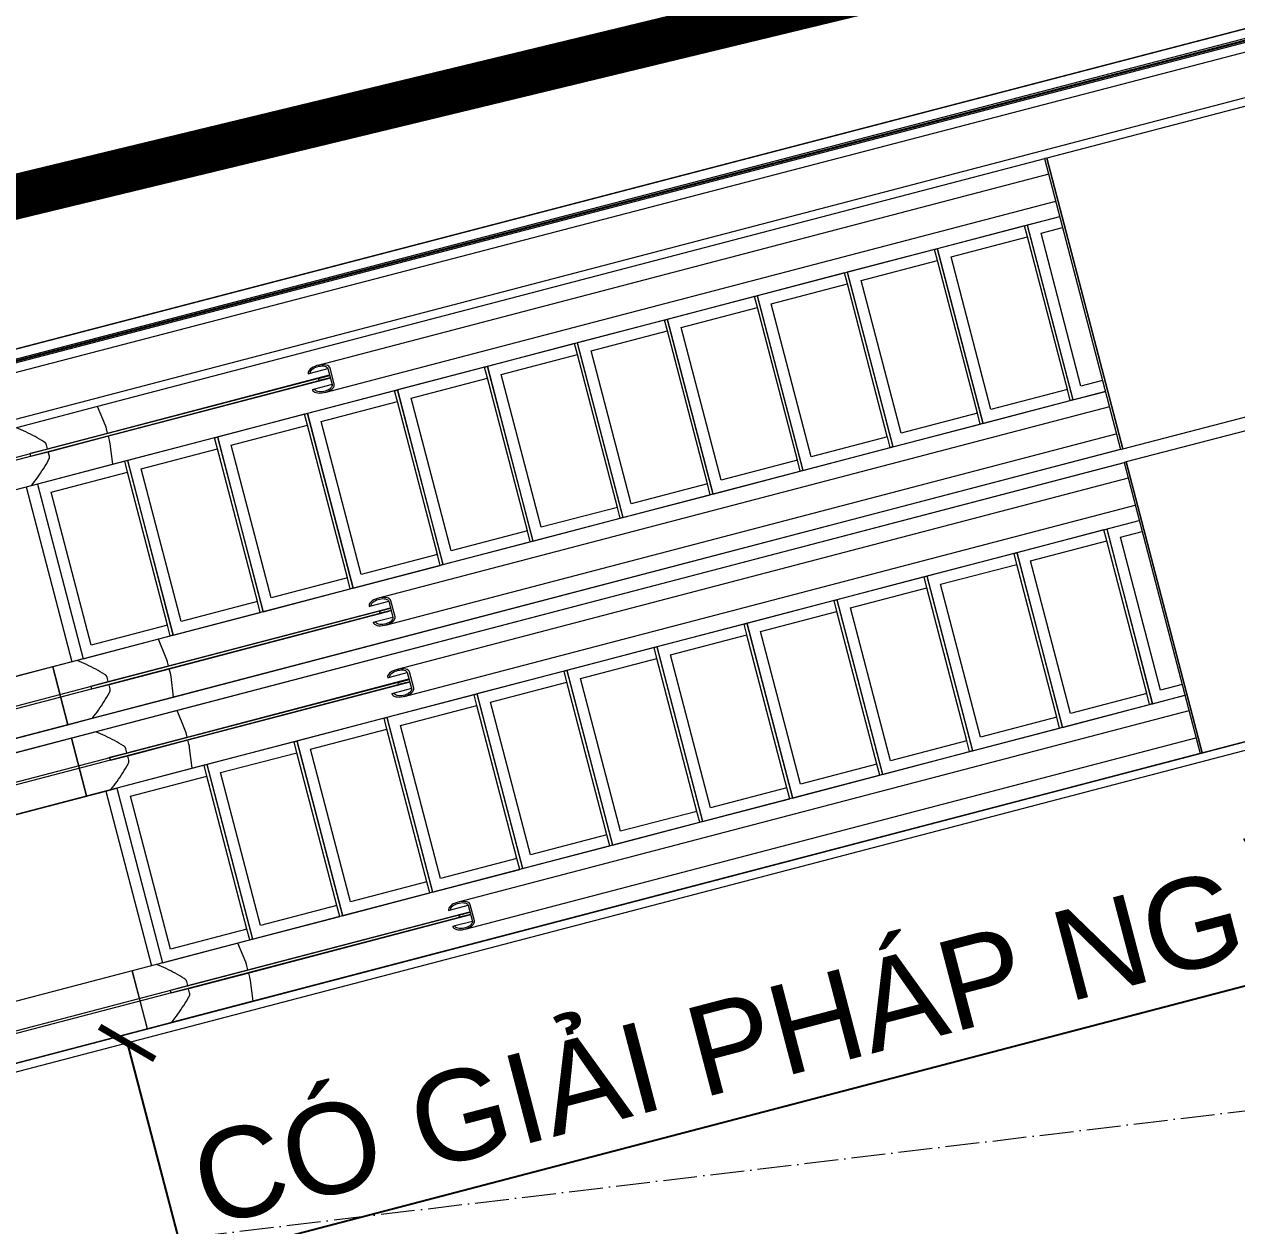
# Model space of a CAD drawing. Header units: millimetres. Extents: x -55734 to 162275, y 47779 to 197208.
# Drawn here: x 51268 to 56644, y 100175 to 105499 of the extents above; entities that cross this region are included whole.
import ezdxf
from ezdxf.xclip import XClip

# ---------------------------------------------------------------- set-up
doc = ezdxf.new("R2010")
doc.units = ezdxf.units.MM
doc.header["$XCLIPFRAME"] = 0
doc.linetypes.add('Grid Line', pattern=[4.2, 3, -0.6, 0, -0.6])
doc.linetypes.add('HIDDEN2', pattern=[4.7625, 3.175, -1.5875])
doc.layers.add('CGXD', color=5, linetype='HIDDEN2')
for name, color, linetype, lineweight in [('CHU', 181, 'Continuous', 5), ('CUA', 31, 'Continuous', 9), ('NET THAY 2', 55, 'Continuous', 5), ('NET-THAY', 2, 'Continuous', 9), ('THIET-BI-1', 26, 'Continuous', 5), ('TRUC', 225, 'Continuous', 5)]:
    doc.layers.add(name, color=color, linetype=linetype, lineweight=lineweight)
doc.styles.add('Arial_3', font='Font - TrueType - Arial.ttf', dxfattribs={"height": 500})
doc.styles.add('TA1', font='Font - TrueType - Arial.ttf')
doc.dimstyles.new('D_200_KTx2', dxfattribs={"dimtxt": 400, "dimasz": 300, "dimexe": 300, "dimexo": 300, "dimgap": 160, "dimtad": 1, "dimdec": 0, "dimzin": 9, "dimtxsty": 'TA1', "dimblk": 'ARCHTICK', "dimcen": 1, "dimdle": 300, "dimclrd": 256, "dimclre": 256, "dimclrt": 7, "dimadec": 0, "dimazin": 0, "dimtfac": 1, "dimtdec": 0, "dimtix": 1, "dimtmove": 1, "dimatfit": 3, "dimldrblk": 'ARCHTICK', "dimfxl": 1, "dimtolj": 1, "dimtzin": 0, "dimlwd": -1, "dimlwe": -1, "dimarcsym": 0})

# ---------------------------------------------------------------- blocks, each defined once
blk = doc.blocks.new('escalator')
for p, q in [((3035.6, -38.3), (2663.2, -38.3)), ((3047.6, -129.3), (3035.6, -38.3)), ((7375.4, -38.3), (3035.6, -38.3)), ((7385.4, -38), (7375.4, -38)), ((7375.4, -38), (7375.4, -1370)), ((8493.2, -38), (7385.4, -38)), ((7385.4, -38), (7385.4, -1370)), ((7385.4, -1370), (7385.4, -38)), ((2772.9, -163.3), (2772.9, -144.6)), ((3048.4, -136.9), (3047.6, -129.3)), ((3048.6, -144.6), (3048.4, -136.9)), ((3048.6, -163.3), (3048.6, -144.6)), ((3975.8, -134), (3985.8, -134)), ((3985.8, -134), (3975.8, -134)), ((3985.8, -134), (4065.6, -134)), ((7375.4, -109), (4025.7, -109)), ((4065.6, -134), (4065.6, -207.5)), ((4075.6, -207.6), (4075.6, -134)), ((2693.5, -165.8), (1254.3, -165.8)), ((1254.3, -175.8), (4015, -175.8)), ((2693.5, -170.8), (2693.5, -163.3)), ((2693.5, -163.3), (2772.9, -163.3)), ((2693.5, -178.3), (2693.5, -170.8)), ((2772.9, -178.3), (2693.5, -178.3)), ((4015, -165.8), (2697, -165.8)), ((2772.9, -163.3), (3048.6, -163.3)), ((2772.9, -196.6), (2772.9, -178.3)), ((3048.6, -178.3), (2772.9, -178.3)), ((3035.6, -303.3), (3047.6, -212.5)), ((3047.6, -212.5), (3048.4, -204.6)), ((3048.4, -204.6), (3048.6, -196.6)), ((3048.6, -163.3), (4065.6, -163.3)), ((3048.6, -196.6), (3048.6, -178.3)), ((4065.6, -178.3), (3048.6, -178.3)), ((3985.8, -207.5), (3975.8, -207.5)), ((3975.8, -207.5), (3985.8, -207.5)), ((4065.6, -207.5), (3985.8, -207.5)), ((4015, -175.8), (4015, -165.8)), ((4015, -165.8), (4065.6, -165.8)), ((4065.6, -175.8), (4015, -175.8)), ((4025.7, -232.5), (7375.4, -232.5)), ((2551, -303.3), (2663.2, -303.3)), ((2639.2, -303.3), (2639.2, -1103.8)), ((2663.2, -303.3), (3035.6, -303.3)), ((3090, -303.8), (2690, -303.8)), ((2690, -303.8), (2690, -1103.8)), ((3035.6, -303.3), (7375.4, -303.3)), ((3090, -353.8), (3090, -303.8)), ((3090, -303.8), (3102.3, -303.8)), ((3502.4, -303.8), (3102.4, -303.8)), ((3102.4, -303.8), (3102.4, -1103.8)), ((3103.8, -1103.8), (3103.8, -303.8)), ((3502.4, -353.8), (3502.4, -303.8)), ((3502.4, -303.8), (3514.7, -303.8)), ((3914.8, -303.8), (3514.8, -303.8)), ((3514.8, -303.8), (3514.8, -1103.8)), ((3516.2, -1103.8), (3516.2, -303.8)), ((3914.8, -353.8), (3914.8, -303.8)), ((3914.8, -303.8), (3927, -303.8)), ((4327.2, -303.8), (3927.2, -303.8)), ((3927.2, -303.8), (3927.2, -1103.8)), ((3928.6, -1103.8), (3928.6, -303.8)), ((4327.2, -353.8), (4327.2, -303.8)), ((4327.2, -303.8), (4339.4, -303.8)), ((4739.6, -303.8), (4339.6, -303.8)), ((4339.6, -303.8), (4339.6, -1103.8)), ((4341, -1103.8), (4341, -303.8)), ((4739.6, -353.8), (4739.6, -303.8)), ((4739.6, -303.8), (4751.8, -303.8)), ((5152, -303.8), (4752, -303.8)), ((4752, -303.8), (4752, -1103.8)), ((4753.4, -1103.8), (4753.4, -303.8)), ((5152, -353.8), (5152, -303.8)), ((5152, -303.8), (5164.2, -303.8)), ((5564.4, -303.8), (5164.4, -303.8)), ((5164.4, -303.8), (5164.4, -1103.8)), ((5165.8, -1103.8), (5165.8, -303.8)), ((5564.4, -353.8), (5564.4, -303.8)), ((5564.4, -303.8), (5576.6, -303.8)), ((5976.8, -303.8), (5576.8, -303.8)), ((5576.8, -303.8), (5576.8, -1103.8)), ((5578.2, -1103.8), (5578.2, -303.8)), ((5976.8, -353.8), (5976.8, -303.8)), ((5976.8, -303.8), (5989, -303.8)), ((6389.1, -303.8), (5989.1, -303.8)), ((5989.1, -303.8), (5989.1, -1103.8)), ((5990.6, -1103.8), (5990.6, -303.8)), ((6389.1, -353.8), (6389.1, -303.8)), ((6389.1, -303.8), (6401.4, -303.8)), ((6801.5, -303.8), (6401.5, -303.8)), ((6401.5, -303.8), (6401.5, -1103.8)), ((6402.9, -1103.8), (6402.9, -303.8)), ((6801.5, -353.8), (6801.5, -303.8)), ((6801.5, -303.8), (6813.8, -303.8)), ((7213.9, -303.8), (6813.9, -303.8)), ((6813.9, -303.8), (6813.9, -1103.8)), ((6815.3, -1103.8), (6815.3, -303.8)), ((7213.9, -353.8), (7213.9, -303.8)), ((7213.9, -303.8), (7226.2, -303.8)), ((7375.4, -303.8), (7226.3, -303.8)), ((7226.3, -303.8), (7226.3, -1103.8)), ((7227.7, -1103.8), (7227.7, -303.8)), ((2740.1, -1053.8), (2740.1, -353.8)), ((2740.1, -353.8), (3090, -353.8)), ((3090, -1053.8), (3090, -353.8)), ((3152.5, -1053.8), (3152.5, -353.8)), ((3152.5, -353.8), (3502.4, -353.8)), ((3502.4, -1053.8), (3502.4, -353.8)), ((3564.9, -1053.8), (3564.9, -353.8)), ((3564.9, -353.8), (3914.8, -353.8)), ((3914.8, -1053.8), (3914.8, -353.8)), ((3977.3, -1053.8), (3977.3, -353.8)), ((3977.3, -353.8), (4327.2, -353.8)), ((4327.2, -1053.8), (4327.2, -353.8)), ((4389.7, -1053.8), (4389.7, -353.8)), ((4389.7, -353.8), (4739.6, -353.8)), ((4739.6, -1053.8), (4739.6, -353.8)), ((4802.1, -1053.8), (4802.1, -353.8)), ((4802.1, -353.8), (5152, -353.8)), ((5152, -1053.8), (5152, -353.8)), ((5214.5, -1053.8), (5214.5, -353.8)), ((5214.5, -353.8), (5564.4, -353.8)), ((5564.4, -1053.8), (5564.4, -353.8)), ((5626.9, -1053.8), (5626.9, -353.8)), ((5626.9, -353.8), (5976.8, -353.8)), ((5976.8, -1053.8), (5976.8, -353.8)), ((6039.3, -1053.8), (6039.3, -353.8)), ((6039.3, -353.8), (6389.1, -353.8)), ((6389.1, -1052.6), (6389.1, -353.8)), ((6451.7, -1053.8), (6451.7, -353.8)), ((6451.7, -353.8), (6801.5, -353.8)), ((6801.5, -1053.8), (6801.5, -353.8)), ((6864, -1053.8), (6864, -353.8)), ((6864, -353.8), (7213.9, -353.8)), ((7213.9, -1053.8), (7213.9, -353.8)), ((7276.4, -1053.8), (7276.4, -353.8)), ((7276.4, -353.8), (7375.4, -353.8)), ((3090, -1053.8), (2740.1, -1053.8)), ((3090, -1103.8), (3090, -1053.8)), ((3502.4, -1053.8), (3152.5, -1053.8)), ((3502.4, -1103.8), (3502.4, -1053.8)), ((3914.8, -1053.8), (3564.9, -1053.8)), ((3914.8, -1103.8), (3914.8, -1053.8)), ((4327.2, -1053.8), (3977.3, -1053.8)), ((4327.2, -1103.8), (4327.2, -1053.8)), ((4739.6, -1053.8), (4389.7, -1053.8)), ((4739.6, -1103.8), (4739.6, -1053.8)), ((5152, -1053.8), (4802.1, -1053.8)), ((5152, -1103.8), (5152, -1053.8)), ((5564.4, -1053.8), (5214.5, -1053.8)), ((5564.4, -1103.8), (5564.4, -1053.8)), ((5976.8, -1053.8), (5626.9, -1053.8)), ((5976.8, -1103.8), (5976.8, -1053.8)), ((6389.1, -1053.8), (6039.3, -1053.8)), ((6389.1, -1103.8), (6389.1, -1053.8)), ((6801.5, -1053.8), (6451.7, -1053.8)), ((6801.5, -1103.8), (6801.5, -1053.8)), ((7213.9, -1053.8), (6864, -1053.8)), ((7213.9, -1103.8), (7213.9, -1053.8)), ((7375.4, -1053.8), (7276.4, -1053.8)), ((2639.2, -1103.8), (1222, -1103.8)), ((2551.5, -1104.3), (1254.3, -1104.3)), ((2551, -1104.3), (2551, -1369.3)), ((2663.2, -1104.3), (2551, -1104.3)), ((2551.5, -1369.3), (2551.5, -1104.3)), ((2690, -1103.8), (2639.2, -1103.8)), ((3035.6, -1104.3), (2663.2, -1104.3)), ((2690, -1103.8), (3090, -1103.8)), ((7375.4, -1104.3), (3035.6, -1104.3)), ((3047.6, -1195), (3035.6, -1104.3)), ((3102.3, -1103.8), (3090, -1103.8)), ((3102.4, -1103.8), (3502.4, -1103.8)), ((3514.7, -1103.8), (3502.4, -1103.8)), ((3514.8, -1103.8), (3914.8, -1103.8)), ((3927, -1103.8), (3914.8, -1103.8)), ((3927.2, -1103.8), (4327.2, -1103.8)), ((4339.4, -1103.8), (4327.2, -1103.8)), ((4339.6, -1103.8), (4739.6, -1103.8)), ((4751.8, -1103.8), (4739.6, -1103.8)), ((4752, -1103.8), (5152, -1103.8)), ((5164.2, -1103.8), (5152, -1103.8)), ((5164.4, -1103.8), (5564.4, -1103.8)), ((5576.6, -1103.8), (5564.4, -1103.8)), ((5576.8, -1103.8), (5976.8, -1103.8)), ((5989, -1103.8), (5976.8, -1103.8)), ((5989.1, -1103.8), (6389.1, -1103.8)), ((6401.4, -1103.8), (6389.1, -1103.8)), ((6401.5, -1103.8), (6801.5, -1103.8)), ((6813.8, -1103.8), (6801.5, -1103.8)), ((6813.9, -1103.8), (7213.9, -1103.8)), ((7226.2, -1103.8), (7213.9, -1103.8)), ((7226.3, -1103.8), (7375.4, -1103.8)), ((7375.4, -1175), (4025.7, -1175)), ((2693.5, -1231.8), (1254.3, -1231.8)), ((2693.5, -1236.8), (2693.5, -1229.3)), ((2693.5, -1229.3), (2772.9, -1229.3)), ((4015, -1231.8), (2693.5, -1231.8)), ((2772.9, -1229.3), (2772.9, -1210.9)), ((2772.9, -1229.3), (3048.6, -1229.3)), ((3048.4, -1202.9), (3047.6, -1195)), ((3048.6, -1210.9), (3048.4, -1202.9)), ((3048.6, -1229.3), (3048.6, -1210.9)), ((3048.6, -1229.3), (4065.6, -1229.3)), ((3975.8, -1200), (3985.8, -1200)), ((3985.8, -1200), (3975.8, -1200)), ((3985.8, -1200), (4065.6, -1200)), ((4015, -1241.8), (4015, -1231.8)), ((4015, -1231.8), (4065.6, -1231.8)), ((4065.6, -1200), (4065.6, -1273.6)), ((4075.6, -1273.6), (4075.6, -1200)), ((1254.3, -1241.8), (4015, -1241.8)), ((2693.5, -1244.3), (2693.5, -1236.8)), ((2772.9, -1244.3), (2693.5, -1244.3)), ((2772.9, -1262.9), (2772.9, -1244.3)), ((3048.6, -1244.3), (2772.9, -1244.3)), ((3035.6, -1369.3), (3047.6, -1278.2)), ((3047.6, -1278.2), (3048.4, -1270.6)), ((3048.4, -1270.6), (3048.6, -1262.9)), ((3048.6, -1262.9), (3048.6, -1244.3)), ((4065.6, -1244.3), (3048.6, -1244.3)), ((3985.8, -1273.6), (3975.8, -1273.6)), ((3975.8, -1273.6), (3985.8, -1273.6)), ((4065.6, -1273.6), (3985.8, -1273.6)), ((4065.6, -1241.8), (4015, -1241.8)), ((4025.7, -1298.5), (7374.3, -1298.5)), ((2690, -1369.8), (1222, -1369.8)), ((1254.3, -1369.3), (2551.5, -1369.3)), ((2551, -1369.3), (2663.2, -1369.3)), ((2663.2, -1369.3), (3035.6, -1369.3)), ((7375.4, -1369.8), (2690, -1369.8)), ((3035.6, -1369.3), (7375.4, -1369.3)), ((7375.4, -1370), (7385.4, -1370)), ((7385.4, -1370), (8493.2, -1370)), ((1222, -1430.2), (2690, -1430.2)), ((2551.5, -1430.7), (1254.3, -1430.7)), ((2551, -1430.7), (2551, -1695.7)), ((2663.2, -1430.7), (2551, -1430.7)), ((2551.5, -1695.7), (2551.5, -1430.7)), ((3035.6, -1430.7), (2663.2, -1430.7)), ((2690, -1430.2), (7375.4, -1430.2)), ((3047.6, -1521.8), (3035.6, -1430.7)), ((7375.4, -1430.7), (3035.6, -1430.7)), ((7385.4, -1430), (7375.4, -1430)), ((7375.4, -1430), (7375.4, -2762)), ((8493.2, -1430), (7385.4, -1430)), ((7385.4, -1430), (7385.4, -2762)), ((7385.4, -2762), (7385.4, -1430)), ((7375.4, -1501.5), (4025.7, -1501.5)), ((2693.5, -1558.2), (1254.3, -1558.2)), ((2693.5, -1563.2), (2693.5, -1555.7)), ((2693.5, -1555.7), (2772.9, -1555.7)), ((4015, -1558.2), (2693.5, -1558.2)), ((2772.9, -1555.7), (2772.9, -1537.1)), ((2772.9, -1555.7), (3048.6, -1555.7)), ((3048.4, -1529.4), (3047.6, -1521.8)), ((3048.6, -1537.1), (3048.4, -1529.4)), ((3048.6, -1555.7), (3048.6, -1537.1)), ((3048.6, -1555.7), (4065.6, -1555.7)), ((3975.8, -1526.4), (3985.8, -1526.4)), ((3985.8, -1526.4), (3975.8, -1526.4)), ((3985.8, -1526.4), (4065.6, -1526.4)), ((4015, -1568.2), (4015, -1558.2)), ((4015, -1558.2), (4065.6, -1558.2)), ((4065.6, -1526.4), (4065.6, -1600)), ((4075.6, -1600), (4075.6, -1526.4)), ((1254.3, -1568.2), (4015, -1568.2)), ((2693.5, -1570.7), (2693.5, -1563.2)), ((2772.9, -1570.7), (2693.5, -1570.7)), ((2772.9, -1589.1), (2772.9, -1570.7)), ((3048.6, -1570.7), (2772.9, -1570.7)), ((3035.6, -1695.7), (3047.6, -1605)), ((3047.6, -1605), (3048.4, -1597.1)), ((3048.4, -1597.1), (3048.6, -1589.1)), ((3048.6, -1589.1), (3048.6, -1570.7)), ((4065.6, -1570.7), (3048.6, -1570.7)), ((3985.8, -1600), (3975.8, -1600)), ((3975.8, -1600), (3985.8, -1600)), ((4065.6, -1600), (3985.8, -1600)), ((4065.6, -1568.2), (4015, -1568.2)), ((4025.7, -1625), (7375.4, -1625)), ((1222, -1696.2), (2639.2, -1696.2)), ((1254.3, -1695.7), (2551.5, -1695.7)), ((2551, -1695.7), (2663.2, -1695.7)), ((2639.2, -1696.2), (2690, -1696.2)), ((2639.2, -1696.2), (2639.2, -2496.7)), ((2663.2, -1695.7), (3035.6, -1695.7)), ((3090, -1696.2), (2690, -1696.2)), ((2690, -1696.2), (2690, -2496.2)), ((3035.6, -1695.7), (7375.4, -1695.7)), ((3090, -1746.2), (3090, -1696.2)), ((3090, -1696.2), (3102.3, -1696.2)), ((3502.4, -1696.2), (3102.4, -1696.2)), ((3102.4, -1696.2), (3102.4, -2496.2)), ((3103.8, -2496.2), (3103.8, -1696.2)), ((3502.4, -1746.2), (3502.4, -1696.2)), ((3502.4, -1696.2), (3514.7, -1696.2)), ((3914.8, -1696.2), (3514.8, -1696.2)), ((3514.8, -1696.2), (3514.8, -2496.2)), ((3516.2, -2496.2), (3516.2, -1696.2)), ((3914.8, -1746.2), (3914.8, -1696.2)), ((3914.8, -1696.2), (3927, -1696.2)), ((4327.2, -1696.2), (3927.2, -1696.2)), ((3927.2, -1696.2), (3927.2, -2496.2)), ((3928.6, -2496.2), (3928.6, -1696.2)), ((4327.2, -1746.2), (4327.2, -1696.2)), ((4327.2, -1696.2), (4339.4, -1696.2)), ((4739.6, -1696.2), (4339.6, -1696.2)), ((4339.6, -1696.2), (4339.6, -2496.2)), ((4341, -2496.2), (4341, -1696.2)), ((4739.6, -1746.2), (4739.6, -1696.2)), ((4739.6, -1696.2), (4751.8, -1696.2)), ((5152, -1696.2), (4752, -1696.2)), ((4752, -1696.2), (4752, -2496.2)), ((4753.4, -2496.2), (4753.4, -1696.2)), ((5152, -1746.2), (5152, -1696.2)), ((5152, -1696.2), (5164.2, -1696.2)), ((5564.4, -1696.2), (5164.4, -1696.2)), ((5164.4, -1696.2), (5164.4, -2496.2)), ((5165.8, -2496.2), (5165.8, -1696.2)), ((5564.4, -1746.2), (5564.4, -1696.2)), ((5564.4, -1696.2), (5576.6, -1696.2)), ((5976.8, -1696.2), (5576.8, -1696.2)), ((5576.8, -1696.2), (5576.8, -2496.2)), ((5578.2, -2496.2), (5578.2, -1696.2)), ((5976.8, -1746.2), (5976.8, -1696.2)), ((5976.8, -1696.2), (5989, -1696.2)), ((6389.1, -1696.2), (5989.1, -1696.2)), ((5989.1, -1696.2), (5989.1, -2496.2)), ((5990.6, -2496.2), (5990.6, -1696.2)), ((6389.1, -1746.2), (6389.1, -1696.2)), ((6389.1, -1696.2), (6401.4, -1696.2)), ((6801.5, -1696.2), (6401.5, -1696.2)), ((6401.5, -1696.2), (6401.5, -2496.2)), ((6402.9, -2496.2), (6402.9, -1696.2)), ((6801.5, -1746.2), (6801.5, -1696.2)), ((6801.5, -1696.2), (6813.8, -1696.2)), ((7213.9, -1696.2), (6813.9, -1696.2)), ((6813.9, -1696.2), (6813.9, -2496.2)), ((6815.3, -2496.2), (6815.3, -1696.2)), ((7213.9, -1746.2), (7213.9, -1696.2)), ((7213.9, -1696.2), (7226.2, -1696.2)), ((7375.4, -1696.2), (7226.3, -1696.2)), ((7226.3, -1696.2), (7226.3, -2496.2)), ((7227.7, -2496.2), (7227.7, -1696.2)), ((2740.1, -2446.2), (2740.1, -1746.2)), ((2740.1, -1746.2), (3090, -1746.2)), ((3090, -2446.2), (3090, -1746.2)), ((3152.5, -2446.2), (3152.5, -1746.2)), ((3152.5, -1746.2), (3502.4, -1746.2)), ((3502.4, -2446.2), (3502.4, -1746.2)), ((3564.9, -2446.2), (3564.9, -1746.2)), ((3564.9, -1746.2), (3914.8, -1746.2)), ((3914.8, -2446.2), (3914.8, -1746.2)), ((3977.3, -2446.2), (3977.3, -1746.2)), ((3977.3, -1746.2), (4327.2, -1746.2)), ((4327.2, -2446.2), (4327.2, -1746.2)), ((4389.7, -2446.2), (4389.7, -1746.2)), ((4389.7, -1746.2), (4739.6, -1746.2)), ((4739.6, -2446.2), (4739.6, -1746.2)), ((4802.1, -2446.2), (4802.1, -1746.2)), ((4802.1, -1746.2), (5152, -1746.2)), ((5152, -2446.2), (5152, -1746.2)), ((5214.5, -2446.2), (5214.5, -1746.2)), ((5214.5, -1746.2), (5564.4, -1746.2)), ((5564.4, -2446.2), (5564.4, -1747.6)), ((5626.9, -2446.2), (5626.9, -1746.2)), ((5626.9, -1746.2), (5976.8, -1746.2)), ((5976.8, -2446.2), (5976.8, -1746.2)), ((6039.3, -2446.2), (6039.3, -1746.2)), ((6039.3, -1746.2), (6389.1, -1746.2)), ((6389.1, -2446.2), (6389.1, -1746.2)), ((6451.7, -2446.2), (6451.7, -1746.2)), ((6451.7, -1746.2), (6801.5, -1746.2)), ((6801.5, -2446.2), (6801.5, -1746.2)), ((6864, -2446.2), (6864, -1746.2)), ((6864, -1746.2), (7213.9, -1746.2)), ((7213.9, -2446.2), (7213.9, -1746.2)), ((7276.4, -2446.2), (7276.4, -1746.2)), ((7276.4, -1746.2), (7375.4, -1746.2)), ((3090, -2446.2), (2740.1, -2446.2)), ((3090, -2496.2), (3090, -2446.2)), ((3502.4, -2446.2), (3152.5, -2446.2)), ((3502.4, -2496.2), (3502.4, -2446.2)), ((3914.8, -2446.2), (3564.9, -2446.2)), ((3914.8, -2496.2), (3914.8, -2446.2)), ((4327.2, -2446.2), (3977.3, -2446.2)), ((4327.2, -2496.2), (4327.2, -2446.2)), ((4739.6, -2446.2), (4389.7, -2446.2)), ((4739.6, -2496.2), (4739.6, -2446.2)), ((5152, -2446.2), (4802.1, -2446.2)), ((5152, -2496.2), (5152, -2446.2)), ((5564.4, -2446.2), (5214.5, -2446.2)), ((5564.4, -2496.2), (5564.4, -2446.2)), ((5976.8, -2446.2), (5626.9, -2446.2)), ((5976.8, -2496.2), (5976.8, -2446.2)), ((6389.1, -2446.2), (6039.3, -2446.2)), ((6389.1, -2496.2), (6389.1, -2446.2)), ((6801.5, -2446.2), (6451.7, -2446.2)), ((6801.5, -2496.2), (6801.5, -2446.2)), ((7213.9, -2446.2), (6864, -2446.2)), ((7213.9, -2496.2), (7213.9, -2446.2)), ((7375.4, -2446.2), (7276.4, -2446.2)), ((2551.5, -2496.7), (1254.3, -2496.7)), ((2551, -2496.7), (2551, -2761.7)), ((2663.2, -2496.7), (2551, -2496.7)), ((2551.5, -2761.7), (2551.5, -2496.7)), ((3035.6, -2496.7), (2663.2, -2496.7)), ((2690, -2496.2), (3090, -2496.2)), ((7375.4, -2496.7), (3035.6, -2496.7)), ((3047.6, -2587.5), (3035.6, -2496.7)), ((3102.3, -2496.2), (3090, -2496.2)), ((3102.4, -2496.2), (3502.4, -2496.2)), ((3514.7, -2496.2), (3502.4, -2496.2)), ((3514.8, -2496.2), (3914.8, -2496.2)), ((3927, -2496.2), (3914.8, -2496.2)), ((3927.2, -2496.2), (4327.2, -2496.2)), ((4339.4, -2496.2), (4327.2, -2496.2)), ((4339.6, -2496.2), (4739.6, -2496.2)), ((4751.8, -2496.2), (4739.6, -2496.2)), ((4752, -2496.2), (5152, -2496.2)), ((5164.2, -2496.2), (5152, -2496.2)), ((5164.4, -2496.2), (5564.4, -2496.2)), ((5576.6, -2496.2), (5564.4, -2496.2)), ((5576.8, -2496.2), (5976.8, -2496.2)), ((5989, -2496.2), (5976.8, -2496.2)), ((5989.1, -2496.2), (6389.1, -2496.2)), ((6401.4, -2496.2), (6389.1, -2496.2)), ((6401.5, -2496.2), (6801.5, -2496.2)), ((6813.8, -2496.2), (6801.5, -2496.2)), ((6813.9, -2496.2), (7213.9, -2496.2)), ((7226.2, -2496.2), (7213.9, -2496.2)), ((7226.3, -2496.2), (7375.4, -2496.2)), ((7375.4, -2567.5), (4025.7, -2567.5)), ((2693.5, -2624.2), (1254.3, -2624.2)), ((2693.5, -2629.2), (2693.5, -2621.7)), ((2693.5, -2621.7), (2772.9, -2621.7)), ((4015, -2624.2), (2693.5, -2624.2)), ((2693.5, -2636.7), (2693.5, -2629.2)), ((2772.9, -2621.7), (2772.9, -2603.4)), ((2772.9, -2621.7), (3048.6, -2621.7)), ((3048.4, -2595.4), (3047.6, -2587.5)), ((3048.6, -2603.4), (3048.4, -2595.4)), ((3048.6, -2621.7), (3048.6, -2603.4)), ((3048.6, -2621.7), (4065.6, -2621.7)), ((3975.8, -2592.5), (3985.8, -2592.5)), ((3985.8, -2592.5), (3975.8, -2592.5)), ((3985.8, -2592.5), (4065.6, -2592.5)), ((4015, -2634.2), (4015, -2624.2)), ((4015, -2624.2), (4065.6, -2624.2)), ((4065.6, -2592.5), (4065.6, -2666)), ((4075.6, -2666), (4075.6, -2592.4)), ((1254.3, -2634.2), (4015, -2634.2)), ((2772.9, -2636.7), (2693.5, -2636.7)), ((2772.9, -2655.4), (2772.9, -2636.7)), ((3048.6, -2636.7), (2772.9, -2636.7)), ((3035.6, -2761.7), (3047.6, -2670.7)), ((3047.6, -2670.7), (3048.4, -2663.1)), ((3048.4, -2663.1), (3048.6, -2655.4)), ((3048.6, -2655.4), (3048.6, -2636.7)), ((4065.6, -2636.7), (3048.6, -2636.7)), ((3985.8, -2666), (3975.8, -2666)), ((3975.8, -2666), (3985.8, -2666)), ((4065.6, -2666), (3985.8, -2666)), ((4065.6, -2634.2), (4015, -2634.2)), ((4025.7, -2691), (7375.4, -2691)), ((2639.2, -2762.2), (50.6, -2762.2)), ((1254.3, -2761.7), (2551.5, -2761.7)), ((2551, -2761.7), (2663.2, -2761.7)), ((2639.2, -2761.7), (2639.2, -2762.2)), ((2690, -2762.2), (2639.2, -2762.2)), ((2690, -2762.2), (2639.2, -2762.2)), ((2663.2, -2761.7), (3035.6, -2761.7)), ((2690, -2761.7), (2690, -2762.2)), ((11350.3, -2762.2), (2690, -2762.2)), ((3035.6, -2761.7), (7375.4, -2761.7)), ((7375.4, -2762), (7385.4, -2762)), ((7385.4, -2762), (8493.2, -2762))]:
    blk.add_line(p, q)
at = {"flags": 128}
for points in [[(4075.6, -134), (4074.8, -129.4), (4072.3, -124.9), (4068.2, -120.8), (4062.6, -117.1), (4055.8, -114), (4048, -111.6), (4039.4, -109.9), (4030.3, -109.1), (4021.1, -109.1), (4012, -109.9), (4003.5, -111.6), (3995.6, -114), (3988.8, -117.1), (3983.3, -120.8), (3979.1, -124.9), (3976.6, -129.4), (3975.8, -134)], [(3985.8, -134), (3986.5, -130.3), (3988.5, -126.7), (3991.8, -123.5), (3996.2, -120.5), (4001.6, -118), (4007.9, -116.1), (4014.8, -114.8), (4022, -114.1), (4029.4, -114.1), (4036.6, -114.8), (4043.5, -116.1), (4049.8, -118), (4055.2, -120.5), (4059.7, -123.5), (4062.9, -126.7), (4065, -130.3), (4065.6, -134)], [(3975.8, -207.5), (3976.6, -212.1), (3979.1, -216.5), (3983.2, -220.7), (3988.8, -224.3), (3995.6, -227.4), (4003.4, -229.9), (4012, -231.5), (4021.1, -232.4), (4030.3, -232.4), (4039.3, -231.5), (4047.9, -229.9), (4055.8, -227.5), (4062.6, -224.4), (4068.1, -220.7), (4072.2, -216.6), (4074.8, -212.1), (4075.6, -207.6)], [(4065.6, -207.5), (4065, -211.2), (4062.9, -214.8), (4059.6, -218.1), (4055.2, -221), (4049.7, -223.5), (4043.5, -225.4), (4036.6, -226.7), (4029.4, -227.4), (4022, -227.4), (4014.8, -226.7), (4007.9, -225.4), (4001.6, -223.4), (3996.2, -221), (3991.8, -218), (3988.5, -214.7), (3986.5, -211.2), (3985.8, -207.5)], [(4075.6, -1200), (4074.8, -1195.4), (4072.2, -1190.9), (4068.1, -1186.8), (4062.6, -1183.2), (4055.8, -1180.1), (4047.9, -1177.6), (4039.3, -1176), (4030.3, -1175.1), (4021.1, -1175.1), (4012, -1176), (4003.4, -1177.7), (3995.6, -1180.1), (3988.8, -1183.2), (3983.2, -1186.9), (3979.1, -1191), (3976.6, -1195.4), (3975.8, -1200)], [(3985.8, -1200), (3986.5, -1196.3), (3988.5, -1192.8), (3991.8, -1189.5), (3996.2, -1186.6), (4001.6, -1184.1), (4007.9, -1182.1), (4014.8, -1180.8), (4022, -1180.1), (4029.4, -1180.1), (4036.6, -1180.8), (4043.5, -1182.1), (4049.7, -1184.1), (4055.2, -1186.5), (4059.6, -1189.5), (4062.9, -1192.8), (4065, -1196.3), (4065.6, -1200)], [(3975.8, -1273.6), (3976.6, -1278.1), (3979.1, -1282.6), (3983.3, -1286.7), (3988.8, -1290.4), (3995.6, -1293.5), (4003.5, -1295.9), (4012, -1297.6), (4021.1, -1298.4), (4030.3, -1298.4), (4039.4, -1297.6), (4048, -1295.9), (4055.8, -1293.5), (4062.6, -1290.4), (4068.2, -1286.7), (4072.3, -1282.6), (4074.8, -1278.1), (4075.6, -1273.6)], [(4065.6, -1273.6), (4065, -1277.2), (4062.9, -1280.8), (4059.7, -1284.1), (4055.2, -1287), (4049.8, -1289.5), (4043.5, -1291.4), (4036.6, -1292.8), (4029.4, -1293.4), (4022, -1293.4), (4014.8, -1292.8), (4007.9, -1291.4), (4001.6, -1289.5), (3996.2, -1287), (3991.8, -1284.1), (3988.5, -1280.8), (3986.5, -1277.2), (3985.8, -1273.6)], [(4075.6, -1526.4), (4074.8, -1521.9), (4072.3, -1517.4), (4068.2, -1513.3), (4062.6, -1509.6), (4055.8, -1506.5), (4048, -1504.1), (4039.4, -1502.4), (4030.3, -1501.6), (4021.1, -1501.6), (4012, -1502.4), (4003.5, -1504.1), (3995.6, -1506.5), (3988.8, -1509.6), (3983.3, -1513.3), (3979.1, -1517.4), (3976.6, -1521.9), (3975.8, -1526.4)], [(3985.8, -1526.4), (3986.5, -1522.8), (3988.5, -1519.2), (3991.8, -1515.9), (3996.2, -1513), (4001.6, -1510.5), (4007.9, -1508.6), (4014.8, -1507.2), (4022, -1506.6), (4029.4, -1506.6), (4036.6, -1507.2), (4043.5, -1508.6), (4049.8, -1510.5), (4055.2, -1513), (4059.7, -1515.9), (4062.9, -1519.2), (4065, -1522.8), (4065.6, -1526.4)], [(3975.8, -1600), (3976.6, -1604.6), (3979.1, -1609), (3983.2, -1613.1), (3988.8, -1616.8), (3995.6, -1619.9), (4003.4, -1622.3), (4012, -1624), (4021.1, -1624.9), (4030.3, -1624.9), (4039.3, -1624), (4047.9, -1622.4), (4055.8, -1619.9), (4062.6, -1616.8), (4068.1, -1613.2), (4072.2, -1609.1), (4074.8, -1604.6), (4075.6, -1600)], [(4065.6, -1600), (4065, -1603.7), (4062.9, -1607.2), (4059.6, -1610.5), (4055.2, -1613.5), (4049.7, -1615.9), (4043.5, -1617.9), (4036.6, -1619.2), (4029.4, -1619.9), (4022, -1619.9), (4014.8, -1619.2), (4007.9, -1617.9), (4001.6, -1615.9), (3996.2, -1613.4), (3991.8, -1610.5), (3988.5, -1607.2), (3986.5, -1603.7), (3985.8, -1600)], [(4075.6, -2592.4), (4074.8, -2587.9), (4072.2, -2583.4), (4068.1, -2579.3), (4062.6, -2575.6), (4055.8, -2572.5), (4047.9, -2570.1), (4039.3, -2568.5), (4030.3, -2567.6), (4021.1, -2567.6), (4012, -2568.5), (4003.4, -2570.1), (3995.6, -2572.6), (3988.8, -2575.7), (3983.2, -2579.3), (3979.1, -2583.5), (3976.6, -2587.9), (3975.8, -2592.5)], [(3985.8, -2592.5), (3986.5, -2588.8), (3988.5, -2585.3), (3991.8, -2582), (3996.2, -2579), (4001.6, -2576.6), (4007.9, -2574.6), (4014.8, -2573.3), (4022, -2572.6), (4029.4, -2572.6), (4036.6, -2573.3), (4043.5, -2574.6), (4049.7, -2576.5), (4055.2, -2579), (4059.6, -2581.9), (4062.9, -2585.2), (4065, -2588.8), (4065.6, -2592.5)], [(3975.8, -2666), (3976.6, -2670.6), (3979.1, -2675.1), (3983.3, -2679.2), (3988.8, -2682.9), (3995.6, -2686), (4003.5, -2688.4), (4012, -2690.1), (4021.1, -2690.9), (4030.3, -2690.9), (4039.4, -2690.1), (4048, -2688.4), (4055.8, -2686), (4062.6, -2682.9), (4068.2, -2679.2), (4072.3, -2675.1), (4074.8, -2670.6), (4075.6, -2666)], [(4065.6, -2666), (4065, -2669.7), (4062.9, -2673.3), (4059.7, -2676.5), (4055.2, -2679.5), (4049.8, -2682), (4043.5, -2683.9), (4036.6, -2685.2), (4029.4, -2685.9), (4022, -2685.9), (4014.8, -2685.2), (4007.9, -2683.9), (4001.6, -2682), (3996.2, -2679.5), (3991.8, -2676.5), (3988.5, -2673.3), (3986.5, -2669.7), (3985.8, -2666)]]:
    blk.add_lwpolyline(points, dxfattribs=at)
for points in [[(2765.7, -129.3), (2755.1, -118.4), (2733.3, -97), (2699.3, -66.4), (2675.4, -47.4), (2663.2, -38.3)], [(2663.2, -303.3), (2675.4, -294.1), (2699.2, -275.2), (2733.1, -244.7), (2754.8, -223.4), (2765.4, -212.5)], [(2765.4, -212.5), (2767.7, -210.3), (2771.3, -205.5), (2772.7, -199.7), (2772.9, -196.6)], [(2765.4, -1195), (2754.8, -1184.1), (2733.1, -1162.8), (2699.2, -1132.3), (2675.4, -1113.4), (2663.2, -1104.3)], [(2663.2, -1369.3), (2675.4, -1360.1), (2699.3, -1341.1), (2733.3, -1310.5), (2755.1, -1289.1), (2765.7, -1278.2)], [(2765.7, -1278.2), (2767.9, -1276.1), (2771.4, -1271.4), (2772.7, -1265.9), (2772.9, -1262.9)], [(2765.7, -1521.8), (2755.1, -1510.9), (2733.3, -1489.5), (2699.3, -1458.9), (2675.4, -1439.9), (2663.2, -1430.7)], [(2663.2, -1695.7), (2675.4, -1686.6), (2699.2, -1667.7), (2733.1, -1637.2), (2754.8, -1615.9), (2765.4, -1605)], [(2765.4, -1605), (2767.7, -1602.8), (2771.3, -1598), (2772.7, -1592.2), (2772.9, -1589.1)], [(2765.4, -2587.5), (2754.8, -2576.6), (2733.1, -2555.3), (2699.2, -2524.8), (2675.4, -2505.9), (2663.2, -2496.7)], [(2663.2, -2761.7), (2675.4, -2752.6), (2699.3, -2733.6), (2733.3, -2703), (2755.1, -2681.6), (2765.7, -2670.7)], [(2765.7, -2670.7), (2767.9, -2668.6), (2771.4, -2663.9), (2772.7, -2658.4), (2772.9, -2655.4)]]:
    blk.add_open_spline(points, degree=3)
for points in [[(2772.9, -144.6), (2772.9, -143.6), (2772.8, -142.1), (2772.4, -140.3), (2772, -138.9), (2771.5, -137.6), (2770.8, -136.3), (2770.1, -135), (2769.1, -133.4), (2767.7, -131.4), (2766.4, -130), (2765.7, -129.3)], [(2772.9, -1210.9), (2772.9, -1209.9), (2772.8, -1208.4), (2772.3, -1206.4), (2771.9, -1205), (2771.4, -1203.6), (2770.8, -1202.2), (2770, -1200.9), (2769, -1199.2), (2767.5, -1197.2), (2766.1, -1195.7), (2765.4, -1195)], [(2772.9, -1537.1), (2772.9, -1536.1), (2772.8, -1534.6), (2772.4, -1532.8), (2772, -1531.4), (2771.5, -1530), (2770.8, -1528.7), (2770.1, -1527.5), (2769.1, -1525.8), (2767.7, -1523.9), (2766.4, -1522.5), (2765.7, -1521.8)], [(2772.9, -2603.4), (2772.9, -2602.4), (2772.8, -2600.8), (2772.3, -2598.9), (2771.9, -2597.5), (2771.4, -2596.1), (2770.8, -2594.7), (2770, -2593.4), (2769, -2591.7), (2767.5, -2589.7), (2766.1, -2588.2), (2765.4, -2587.5)]]:
    blk.add_open_spline(points, degree=3, knots=[0, 0, 0, 0, 0.166667, 0.25, 0.333333, 0.416667, 0.5, 0.583333, 0.666667, 0.833333, 1, 1, 1, 1])
at = {"layer": 'NET-THAY', "ltscale": 0.5}
blk.add_lwpolyline([(0, 0), (13000, 0), (13000, -2800), (0, -2800)], close=True, dxfattribs=at)
blk.add_lwpolyline([(0, -2762.2), (12239.7, -2762.2)], dxfattribs=at)
blk = doc.blocks.new('A$C1F0A2BF7')
at = {"layer": 'CGXD', "ltscale": 200, "const_width": 200, "elevation": 0}
blk.add_lwpolyline([(153561.1, 72890.8), (130418, 65461.2), (128403.5, 71788.7), (125832.2, 71058.2), (118267.2, 69299.8), (97389.2, 64252.5), (95665.1, 76400.8), (89158.6, 76288.4), (80095.2, 76240.2), (75966.3, 76254.7), (71950.1, 76296), (68041.4, 76232.4), (63824.1, 76163.2), (62710.9, 76152.8), (59200.8, 76148.4), (53256.4, 76129.8), (50614.3, 76167.4), (49470.6, 76197.6), (45331.3, 75911)], dxfattribs=at)
blk = doc.blocks.new('*U163')
for p, q in [((17781.3, 100, 0), (50, 100, 0)), ((17768.3, 58.2, 0), (63, 58.2, 0)), ((17781.3, 0, 0), (50, 0, 0)), ((17768.3, 41.7, 0), (63, 41.7, 0))]:
    blk.add_line(p, q)
at = {"color": 1, "lineweight": 0, "ltscale": 10}
blk.add_line((56.6, 50, 0), (17774.7, 50, 0), dxfattribs=at)
blk.add_lwpolyline([(56.6, 47.5), (56.6, 52.5), (17774.7, 52.5), (17774.7, 47.5)], close=True)
blk = doc.blocks.new('_ARCHTICK')
at = {"color": 0, "linetype": 'ByBlock', "const_width": 0.15}
blk.add_lwpolyline([(-0.5, -0.5), (0.5, 0.5)], dxfattribs=at)

msp = doc.modelspace()

# ---------------------------------------------------------------- linework, layer by layer
at = {"layer": 'NET-THAY'}
msp.add_line((64469.4, 107509.2, 0), (48530.3, 103355.9, 0), dxfattribs=at)
at = {"layer": 'TRUC', "linetype": 'Grid Line', "ltscale": 50}
msp.add_line((41585.1, 98876.3, 0), (106103, 106604.6, 0), dxfattribs=at)

# ---------------------------------------------------------------- block references
at = {"layer": 'THIET-BI-1', "rotation": 14.65371874512413}
msp.add_blockref('escalator', (48646.9, 103074.7, 0), dxfattribs=at)

# ---------------------------------------------------------------- next in the draw order: block references
at = {"layer": 'NET THAY 2'}
ref = msp.add_blockref('A$C1F0A2BF7', (-55733.8, 38167.8, 0), dxfattribs=at)
XClip(ref).set_block_clipping_path([(-27462.6186291156, 51738.6749988016), (137958.5174097056, 152520.3806320981)])

# ---------------------------------------------------------------- next in the draw order: linework, layer by layer
at = {"layer": 'CUA', "elevation": 0}
msp.add_lwpolyline([(64469.4, 107509.2), (47201.1, 103009.5)], dxfattribs=at)

# ---------------------------------------------------------------- next in the draw order: block references
at = {"layer": 'CUA', "extrusion": (3.41822e-09, -1.66563e-09, 1), "rotation": 194.6051495133381}
msp.add_blockref('*U163', (64456.2, 107505.8, 0), dxfattribs=at)

# ---------------------------------------------------------------- next in the draw order: texts
at = {"layer": 'CHU', "color": 7, "insert": (51979.4, 100554.1, 0), "char_height": 400, "width": 8782.01, "attachment_point": 1, "rotation": 14.6537, "line_spacing_factor": 0.936439, "style": 'Arial_3'}
msp.add_mtext('CÓ GIẢI PHÁP NGĂN CHÁY LAN', dxfattribs=at)

# ---------------------------------------------------------------- next in the draw order: leaders
msp.add_leader([(51724.3, 100985.2, 0), (51979.4, 100009.7, 0), (60353.1, 102199.3, 0)], dimstyle='D_200_KTx2', override={"dimasz": 200, "dimtad": 0, "dimtfill": 1, "dimarcsym": 2})

doc.saveas('drawing.dxf')
